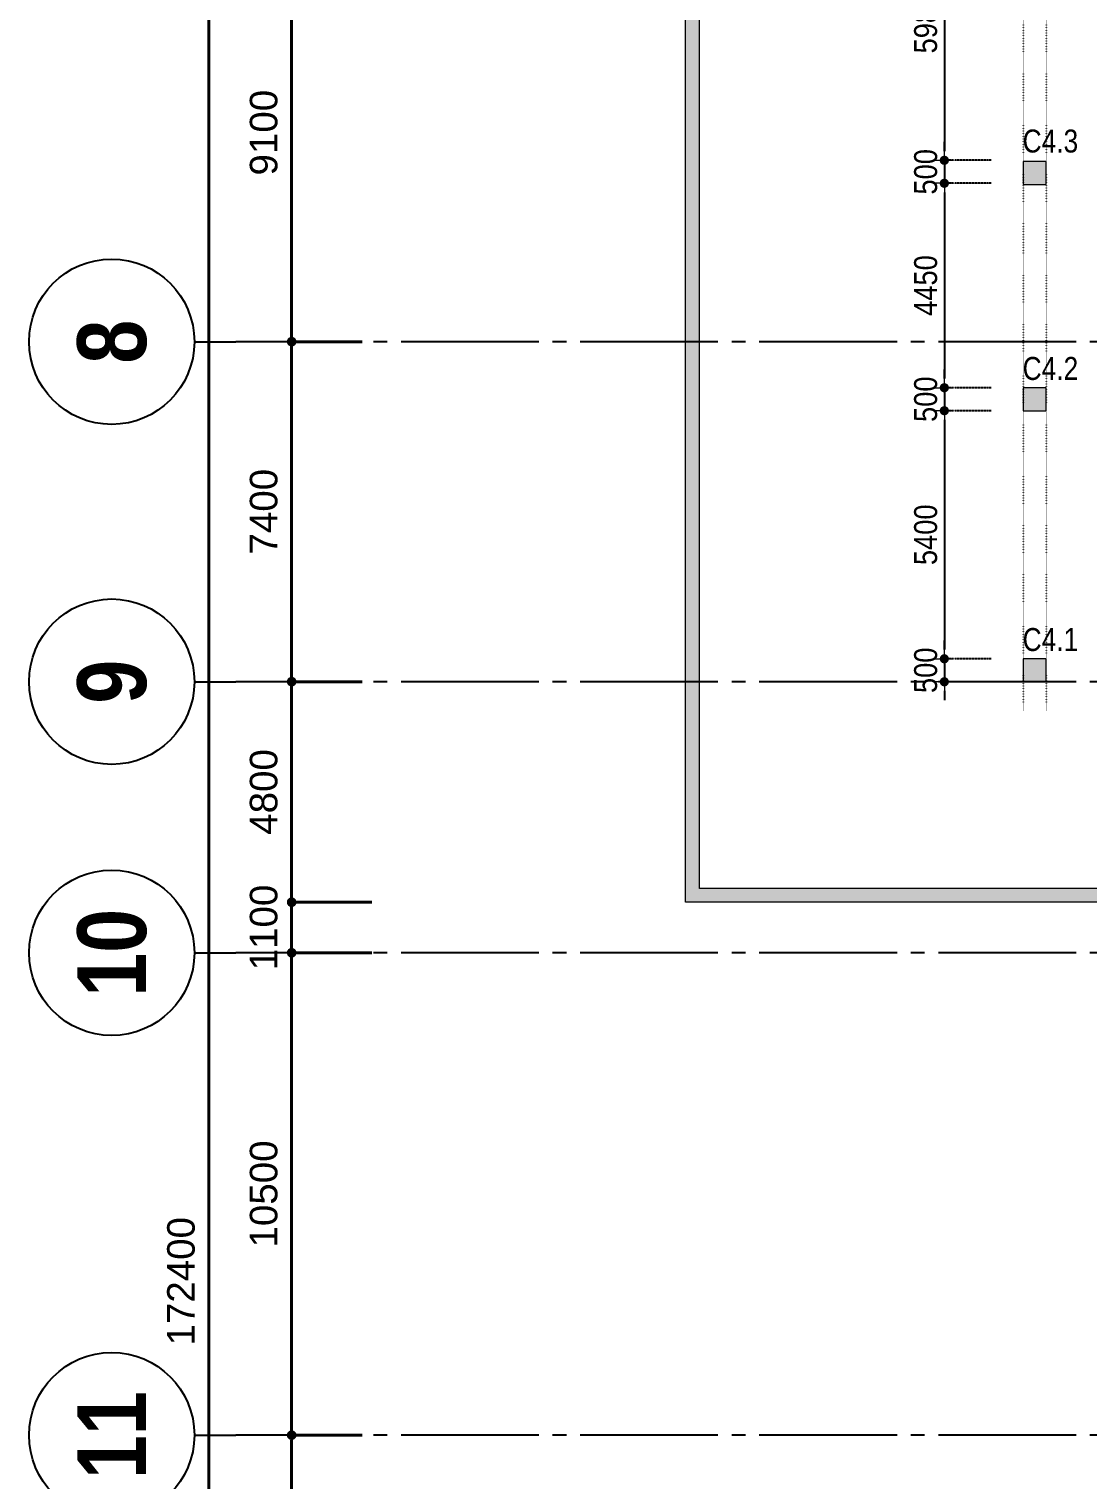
# Model space of a CAD drawing. Header units: millimetres. Extents: x -3973692 to -2843767, y 592734 to 838475.
# Drawn here: x -3973692 to -3950634, y 682856 to 714437 of the extents above; entities that cross this region are included whole.
import ezdxf
from ezdxf.enums import TextEntityAlignment as Align

# ---------------------------------------------------------------- set-up
doc = ezdxf.new("R2010")
doc.units = ezdxf.units.MM
doc.header["$MEASUREMENT"] = 0
doc.header["$PDMODE"] = 3
doc.header["$PDSIZE"] = -20
for name, pattern in [('CHG_XX_Cot_Ham 2$0$MB_Luoi truc$0$HTT Hidden 21', [3, 2, -1]), ('CHG_XX_Luoi truc$0$MB_Luoi truc$0$Center101', [13, 10, -1, 1, -1]), ('DIVIDE2', [15.875, 6.35, -3.175, 0, -3.175, 0, -3.175]), ('DOT2', [0.125, 0, -0.125]), ('HIDDEN5', [2.8375, 1.25, -1.5875])]:
    doc.linetypes.add(name, pattern=pattern)
doc.layers.get('0').update_dxf_attribs({"lineweight": 9})
doc.layers.get('Defpoints').update_dxf_attribs({"color": 10, "lineweight": 0})
for name, color, linetype, lineweight in [("'S_General_Dim_1", 1, 'Continuous', 18), ("'S_General_Divide_3 Intermediate", 3, 'DIVIDE2', 40), ('CHG_XX_Cot_Ham 2$0$MB_Luoi truc$0$Dim 300', 1, 'Continuous', 5), ('CHG_XX_Cot_Ham 2$0$NS-Pier-H2', 150, 'Continuous', 13), ('TEXT', 7, 'Continuous', 15)]:
    doc.layers.add(name, color=color, linetype=linetype, lineweight=lineweight)
for name, color, linetype, lineweight, plot in [('CHG_XX_Cot_Ham 2$0$NS-Column-H2', 90, 'Continuous', 13, False), ('CHG_XX_Cot_Ham 2$0$NS-Column-H2 @ 1', 90, 'Continuous', 13, False), ('CHG_XX_Cot_Ham 2$0$NS-Column-H2 @ 150 VP1', 90, 'Continuous', 13, False), ('CHG_XX_Cot_Ham 2$0$NS-Column-H2 @ 150 VP2', 90, 'Continuous', 13, False), ('CHG_XX_Cot_Ham 2$0$NS-Column-H2 @ 150 VP3', 90, 'Continuous', 13, False), ('CHG_XX_Cot_Ham 2$0$NS-Column-H2 @ 150 VP4', 90, 'Continuous', 13, False), ('CHG_XX_Cot_Ham 2$0$NS-Column-H2 @ 150 VP5', 90, 'Continuous', 13, False), ('CHG_XX_Cot_Ham 2$0$NS-Column-H2 @ 150 VP6', 90, 'Continuous', 13, False), ('CHG_XX_Cot_Ham 2$0$NS-Column-H2 @ 150 VP7', 90, 'Continuous', 13, False), ('CHG_XX_Cot_Ham 2$0$NS-Column-H2 @ 150 VP8', 90, 'Continuous', 13, False), ('CHG_XX_Cot_Ham 2$0$NS-Column-H2 @ 150 VP9', 90, 'Continuous', 13, False), ('CHG_XX_Cot_Ham 2$0$NS-Column-H2 @ 150 VPModel', 90, 'Continuous', 13, False)]:
    doc.layers.add(name, color=color, linetype=linetype, lineweight=lineweight, plot=plot)
for name, color, linetype in [('CHG_XX_Luoi truc$0$Grid', 34, 'Continuous'), ('CHG_XX_Luoi truc$0$Grid Line', 251, 'CHG_XX_Luoi truc$0$MB_Luoi truc$0$Center101'), ('dim', 1, 'Continuous')]:
    doc.layers.add(name, color=color, linetype=linetype)
doc.styles.add('arial', font='arial.ttf', dxfattribs={"width": 0.85})
doc.styles.add('CHG_XX_Cot_Ham 2$0$MB_Luoi truc$0$Arial_C', font='arial.ttf')
doc.styles.add('CHG_XX_Luoi truc$0$MB_Luoi truc$0$Grid A-F$0$VNI-HelveCB', font='')
doc.styles.add('TTP-HelCon', font='')
doc.styles.get('CHG_XX_Luoi truc$0$MB_Luoi truc$0$Grid A-F$0$VNI-HelveCB').set_extended_font_data('VNI-Helve-Condense', bold=True)
doc.styles.get('TTP-HelCon').set_extended_font_data('VNI-Helve-Condense')
doc.dimstyles.new('200', dxfattribs={"dimscale": 200, "dimtxt": 2.5, "dimasz": 1, "dimexe": 0, "dimexo": 0, "dimgap": 0.75, "dimtad": 1, "dimdec": 0, "dimrnd": 10, "dimzin": 9, "dimdsep": 46, "dimtxsty": 'arial', "dimblk1": 'DIMDOT', "dimblk2": 'DIMDOT', "dimsah": 1, "dimcen": 2, "dimdle": 3, "dimclre": 8, "dimclrt": 2, "dimadec": 0, "dimazin": 0, "dimtfac": 1, "dimtdec": 0, "dimtix": 1, "dimtmove": 2, "dimatfit": 3, "dimldrblk": 'DIMPIJL', "dimfxl": 1, "dimtvp": 1.8, "dimtolj": 1, "dimtzin": 0, "dimarcsym": 0})
doc.dimstyles.new('CHG_XX_Cot_Ham 2$0$MB_Luoi truc$0$Dim 300 (A1-A2)', dxfattribs={"dimscale": 300, "dimtxt": 2, "dimasz": 0.7, "dimexe": 0, "dimexo": 1, "dimgap": 1, "dimtad": 1, "dimdec": 0, "dimzin": 12, "dimdsep": 46, "dimtxsty": 'CHG_XX_Cot_Ham 2$0$MB_Luoi truc$0$Arial_C', "dimblk": 'CHG_XX_Cot_Ham 2$0$MB_Luoi truc$0$_Dot', "dimcen": 1, "dimclrd": 256, "dimclre": 256, "dimclrt": 3, "dimadec": 0, "dimazin": 0, "dimtfac": 1, "dimtdec": 0, "dimtix": 1, "dimtmove": 2, "dimatfit": 3, "dimldrblk": 'CHG_XX_Cot_Ham 2$0$MB_Luoi truc$0$HTT Arrow 30', "dimfxl": 1, "dimtolj": 1, "dimtzin": 0, "dimarcsym": 0})

# ---------------------------------------------------------------- blocks, each defined once
blk = doc.blocks.new('CHG_XX_Cot_Ham 2$0$MB_Luoi truc$0$_Dot')
at = {"color": 0, "linetype": 'ByBlock', "lineweight": -2}
blk.add_line((-0.5, 0), (-1, 0), dxfattribs=at)
at = {"color": 0, "linetype": 'ByBlock', "const_width": 0.5}
blk.add_lwpolyline([(-0.25, 0, 1), (0.25, 0, 1)], format="xyb", close=True, dxfattribs=at)
blk = doc.blocks.new('*D2818')
at = {"layer": 'CHG_XX_Cot_Ham 2$0$MB_Luoi truc$0$Dim 300', "lineweight": -2, "transparency": 16777216}
for p, q in [((-17945, 106750), (-19478, 106750)), ((-19478, 106540), (-19478, 97860)), ((-17945, 97650), (-19478, 97650))]:
    blk.add_line(p, q, dxfattribs=at)
at = {"layer": 'Defpoints', "color": 0, "transparency": 16777216}
for p in [(-17645, 106750), (-19478, 97650), (-17645, 97650)]:
    blk.add_point(p, dxfattribs=at)
at = {"layer": 'CHG_XX_Cot_Ham 2$0$MB_Luoi truc$0$Dim 300', "lineweight": -2, "transparency": 16777216, "xscale": 210, "yscale": 210, "zscale": 210}
for p, rotation in [((-19478, 106750), 90), ((-19478, 97650), 270)]:
    blk.add_blockref('CHG_XX_Cot_Ham 2$0$MB_Luoi truc$0$_Dot', p, dxfattribs=dict(at, rotation=rotation))
at = {"layer": 'CHG_XX_Cot_Ham 2$0$MB_Luoi truc$0$Dim 300', "color": 3, "transparency": 16777216, "insert": (-20085, 102200), "char_height": 600, "attachment_point": 5, "rotation": 90, "style": 'CHG_XX_Cot_Ham 2$0$MB_Luoi truc$0$Arial_C'}
blk.add_mtext('\\A1;9100', dxfattribs=at)
blk = doc.blocks.new('CHG_XX_Cot_Ham 2$0$MB_Luoi truc$0$HTT Arrow 30')
blk.add_hatch(color=256).paths.add_polyline_path([(-2.5, 0.375), (-2.5, -0.375), (0, 0)])
at = {"color": 0, "linetype": 'ByBlock', "lineweight": -2}
for p, q in [((0, 0), (-2.5, 0.375)), ((-2.5, -0.375), (-2.5, 0.375)), ((0, 0), (-2.5, -0.375))]:
    blk.add_line(p, q, dxfattribs=at)
blk = doc.blocks.new('*D2819')
at = {"layer": 'CHG_XX_Cot_Ham 2$0$MB_Luoi truc$0$Dim 300', "lineweight": -2, "transparency": 16777216}
for p, q in [((-17945, 97650), (-19478, 97650)), ((-19478, 97440), (-19478, 90460)), ((-17945, 90250), (-19478, 90250))]:
    blk.add_line(p, q, dxfattribs=at)
at = {"layer": 'Defpoints', "color": 0, "transparency": 16777216}
for p in [(-17645, 97650), (-19478, 90250), (-17645, 90250)]:
    blk.add_point(p, dxfattribs=at)
at = {"layer": 'CHG_XX_Cot_Ham 2$0$MB_Luoi truc$0$Dim 300', "lineweight": -2, "transparency": 16777216, "xscale": 210, "yscale": 210, "zscale": 210}
for p, rotation in [((-19478, 97650), 90), ((-19478, 90250), 270)]:
    blk.add_blockref('CHG_XX_Cot_Ham 2$0$MB_Luoi truc$0$_Dot', p, dxfattribs=dict(at, rotation=rotation))
at = {"layer": 'CHG_XX_Cot_Ham 2$0$MB_Luoi truc$0$Dim 300', "color": 3, "transparency": 16777216, "insert": (-20085, 93950), "char_height": 600, "attachment_point": 5, "rotation": 90, "style": 'CHG_XX_Cot_Ham 2$0$MB_Luoi truc$0$Arial_C'}
blk.add_mtext('\\A1;7400', dxfattribs=at)
blk = doc.blocks.new('*D2821')
at = {"layer": 'CHG_XX_Cot_Ham 2$0$MB_Luoi truc$0$Dim 300', "lineweight": -2, "transparency": 16777216}
for p, q in [((-17945, 90250), (-19478, 90250)), ((-19478, 90040), (-19478, 85660)), ((-17945, 85450), (-19478, 85450))]:
    blk.add_line(p, q, dxfattribs=at)
at = {"layer": 'Defpoints', "color": 0, "transparency": 16777216}
for p in [(-17645, 90250), (-19478, 85450), (-17645, 85450)]:
    blk.add_point(p, dxfattribs=at)
at = {"layer": 'CHG_XX_Cot_Ham 2$0$MB_Luoi truc$0$Dim 300', "lineweight": -2, "transparency": 16777216, "xscale": 210, "yscale": 210, "zscale": 210}
for p, rotation in [((-19478, 90250), 90), ((-19478, 85450), 270)]:
    blk.add_blockref('CHG_XX_Cot_Ham 2$0$MB_Luoi truc$0$_Dot', p, dxfattribs=dict(at, rotation=rotation))
at = {"layer": 'CHG_XX_Cot_Ham 2$0$MB_Luoi truc$0$Dim 300', "color": 3, "transparency": 16777216, "insert": (-20085, 87850), "char_height": 600, "attachment_point": 5, "rotation": 90, "style": 'CHG_XX_Cot_Ham 2$0$MB_Luoi truc$0$Arial_C'}
blk.add_mtext('\\A1;4800', dxfattribs=at)
blk = doc.blocks.new('*D2822')
at = {"layer": 'CHG_XX_Cot_Ham 2$0$MB_Luoi truc$0$Dim 300', "lineweight": -2, "transparency": 16777216}
for p, q in [((-19478, 85660), (-19478, 85870)), ((-17729, 85450), (-19478, 85450)), ((-19478, 85450), (-19478, 84350)), ((-17729, 84350), (-19478, 84350)), ((-19478, 84140), (-19478, 83930))]:
    blk.add_line(p, q, dxfattribs=at)
at = {"layer": 'Defpoints', "color": 0, "transparency": 16777216}
for p in [(-17429, 85450), (-19478, 84350), (-17429, 84350)]:
    blk.add_point(p, dxfattribs=at)
at = {"layer": 'CHG_XX_Cot_Ham 2$0$MB_Luoi truc$0$Dim 300', "lineweight": -2, "transparency": 16777216, "xscale": 210, "yscale": 210, "zscale": 210}
for p, rotation in [((-19478, 85450), 270), ((-19478, 84350), 90)]:
    blk.add_blockref('CHG_XX_Cot_Ham 2$0$MB_Luoi truc$0$_Dot', p, dxfattribs=dict(at, rotation=rotation))
at = {"layer": 'CHG_XX_Cot_Ham 2$0$MB_Luoi truc$0$Dim 300', "color": 3, "transparency": 16777216, "insert": (-20085, 84900), "char_height": 600, "attachment_point": 5, "rotation": 90, "style": 'CHG_XX_Cot_Ham 2$0$MB_Luoi truc$0$Arial_C'}
blk.add_mtext('\\A1;1100', dxfattribs=at)
blk = doc.blocks.new('*D2823')
at = {"layer": 'CHG_XX_Cot_Ham 2$0$MB_Luoi truc$0$Dim 300', "lineweight": -2, "transparency": 16777216}
for p, q in [((-17945, 84350), (-19478, 84350)), ((-19478, 84140), (-19478, 74060)), ((-17945, 73850), (-19478, 73850))]:
    blk.add_line(p, q, dxfattribs=at)
at = {"layer": 'Defpoints', "color": 0, "transparency": 16777216}
for p in [(-17645, 84350), (-19478, 73850), (-17645, 73850)]:
    blk.add_point(p, dxfattribs=at)
at = {"layer": 'CHG_XX_Cot_Ham 2$0$MB_Luoi truc$0$Dim 300', "lineweight": -2, "transparency": 16777216, "xscale": 210, "yscale": 210, "zscale": 210}
for p, rotation in [((-19478, 84350), 90), ((-19478, 73850), 270)]:
    blk.add_blockref('CHG_XX_Cot_Ham 2$0$MB_Luoi truc$0$_Dot', p, dxfattribs=dict(at, rotation=rotation))
at = {"layer": 'CHG_XX_Cot_Ham 2$0$MB_Luoi truc$0$Dim 300', "color": 3, "transparency": 16777216, "insert": (-20085, 79100), "char_height": 600, "attachment_point": 5, "rotation": 90, "style": 'CHG_XX_Cot_Ham 2$0$MB_Luoi truc$0$Arial_C'}
blk.add_mtext('\\A1;10500', dxfattribs=at)
blk = doc.blocks.new('*D2824')
at = {"layer": 'CHG_XX_Cot_Ham 2$0$MB_Luoi truc$0$Dim 300', "lineweight": -2, "transparency": 16777216}
for p, q in [((-17945, 73850), (-19478, 73850)), ((-19478, 73640), (-19478, 65760)), ((-17945, 65550), (-19478, 65550))]:
    blk.add_line(p, q, dxfattribs=at)
at = {"layer": 'Defpoints', "color": 0, "transparency": 16777216}
for p in [(-17645, 73850), (-19478, 65550), (-17645, 65550)]:
    blk.add_point(p, dxfattribs=at)
at = {"layer": 'CHG_XX_Cot_Ham 2$0$MB_Luoi truc$0$Dim 300', "lineweight": -2, "transparency": 16777216, "xscale": 210, "yscale": 210, "zscale": 210}
for p, rotation in [((-19478, 73850), 90), ((-19478, 65550), 270)]:
    blk.add_blockref('CHG_XX_Cot_Ham 2$0$MB_Luoi truc$0$_Dot', p, dxfattribs=dict(at, rotation=rotation))
at = {"layer": 'CHG_XX_Cot_Ham 2$0$MB_Luoi truc$0$Dim 300', "color": 3, "transparency": 16777216, "insert": (-20085, 69700), "char_height": 600, "attachment_point": 5, "rotation": 90, "style": 'CHG_XX_Cot_Ham 2$0$MB_Luoi truc$0$Arial_C'}
blk.add_mtext('\\A1;8300', dxfattribs=at)
blk = doc.blocks.new('*D2832')
at = {"layer": 'CHG_XX_Cot_Ham 2$0$MB_Luoi truc$0$Dim 300', "lineweight": -2, "transparency": 16777216}
for p, q in [((-17945, 163400), (-21278, 163400)), ((-21278, -8790), (-21278, 163190)), ((-17945, -9000), (-21278, -9000))]:
    blk.add_line(p, q, dxfattribs=at)
at = {"layer": 'Defpoints', "color": 0, "transparency": 16777216}
for p in [(-21278, 163400), (-17645, 163400), (-17645, -9000)]:
    blk.add_point(p, dxfattribs=at)
at = {"layer": 'CHG_XX_Cot_Ham 2$0$MB_Luoi truc$0$Dim 300', "lineweight": -2, "transparency": 16777216, "xscale": 210, "yscale": 210, "zscale": 210}
for p, rotation in [((-21278, 163400), 90), ((-21278, -9000), 270)]:
    blk.add_blockref('CHG_XX_Cot_Ham 2$0$MB_Luoi truc$0$_Dot', p, dxfattribs=dict(at, rotation=rotation))
at = {"layer": 'CHG_XX_Cot_Ham 2$0$MB_Luoi truc$0$Dim 300', "color": 3, "transparency": 16777216, "insert": (-21885, 77200), "char_height": 600, "attachment_point": 5, "rotation": 90, "style": 'CHG_XX_Cot_Ham 2$0$MB_Luoi truc$0$Arial_C'}
blk.add_mtext('\\A1;172400', dxfattribs=at)
blk = doc.blocks.new('*U3255')
at = {"layer": 'CHG_XX_Cot_Ham 2$0$NS-Column-H2 @ 1'}
h = blk.add_hatch(color=256, dxfattribs=at)
h.dxf.hatch_style = 1
h.paths.add_polyline_path([(-250, -250), (-250, 250), (250, 250), (250, -250)])
at = {"layer": 'CHG_XX_Cot_Ham 2$0$NS-Column-H2 @ 150 VP1'}
h = blk.add_hatch(color=256, dxfattribs=at)
h.dxf.hatch_style = 1
h.paths.add_polyline_path([(-250, -250), (-250, 250), (250, 250), (250, -250)])
at = {"layer": 'CHG_XX_Cot_Ham 2$0$NS-Column-H2 @ 150 VP2'}
h = blk.add_hatch(color=256, dxfattribs=at)
h.dxf.hatch_style = 1
h.paths.add_polyline_path([(-250, -250), (-250, 250), (250, 250), (250, -250)])
at = {"layer": 'CHG_XX_Cot_Ham 2$0$NS-Column-H2 @ 150 VP3'}
h = blk.add_hatch(color=256, dxfattribs=at)
h.dxf.hatch_style = 1
h.paths.add_polyline_path([(-250, -250), (-250, 250), (250, 250), (250, -250)])
at = {"layer": 'CHG_XX_Cot_Ham 2$0$NS-Column-H2 @ 150 VP4'}
h = blk.add_hatch(color=256, dxfattribs=at)
h.dxf.hatch_style = 1
h.paths.add_polyline_path([(-250, -250), (-250, 250), (250, 250), (250, -250)])
at = {"layer": 'CHG_XX_Cot_Ham 2$0$NS-Column-H2 @ 150 VP5'}
h = blk.add_hatch(color=256, dxfattribs=at)
h.dxf.hatch_style = 1
h.paths.add_polyline_path([(-250, -250), (-250, 250), (250, 250), (250, -250)])
at = {"layer": 'CHG_XX_Cot_Ham 2$0$NS-Column-H2 @ 150 VP6'}
h = blk.add_hatch(color=256, dxfattribs=at)
h.dxf.hatch_style = 1
h.paths.add_polyline_path([(-250, -250), (-250, 250), (250, 250), (250, -250)])
at = {"layer": 'CHG_XX_Cot_Ham 2$0$NS-Column-H2 @ 150 VP7'}
h = blk.add_hatch(color=256, dxfattribs=at)
h.dxf.hatch_style = 1
h.paths.add_polyline_path([(-250, -250), (-250, 250), (250, 250), (250, -250)])
at = {"layer": 'CHG_XX_Cot_Ham 2$0$NS-Column-H2 @ 150 VP8'}
h = blk.add_hatch(color=256, dxfattribs=at)
h.dxf.hatch_style = 1
h.paths.add_polyline_path([(-250, -250), (-250, 250), (250, 250), (250, -250)])
at = {"layer": 'CHG_XX_Cot_Ham 2$0$NS-Column-H2 @ 150 VP9'}
h = blk.add_hatch(color=256, dxfattribs=at)
h.dxf.hatch_style = 1
h.paths.add_polyline_path([(-250, -250), (-250, 250), (250, 250), (250, -250)])
at = {"layer": 'CHG_XX_Cot_Ham 2$0$NS-Column-H2 @ 150 VPModel'}
h = blk.add_hatch(color=256, dxfattribs=at)
h.dxf.hatch_style = 1
h.paths.add_polyline_path([(-250, -250), (-250, 250), (250, 250), (250, -250)])
blk = doc.blocks.new('CHG_XX_Cot_Ham 2$0$500x500')
at = {"layer": 'CHG_XX_Cot_Ham 2$0$NS-Column-H2'}
blk.add_lwpolyline([(250, -250), (250, 250), (-250, 250), (-250, -250)], close=True, dxfattribs=at)
blk.add_blockref('*U3255', (0, 0), dxfattribs=at)
blk = doc.blocks.new('*U2843')
at = {"layer": 'CHG_XX_Luoi truc$0$Grid', "lineweight": -2}
blk.add_line((0, 441), (0, 438), dxfattribs=at)
blk.add_circle((0, 447), 6, dxfattribs=at)
at = {"layer": 'CHG_XX_Luoi truc$0$Grid Line'}
blk.add_line((0, 0), (0, 438), dxfattribs=at)
at = {"layer": 'CHG_XX_Luoi truc$0$Grid', "lineweight": -2, "style": 'CHG_XX_Luoi truc$0$MB_Luoi truc$0$Grid A-F$0$VNI-HelveCB'}
for tag, p in [('GRIDSUB', (0, 447)), ('GRID', (0, -9))]:
    blk.add_attdef(tag, text='', height=5, dxfattribs=at).set_placement(p, align=Align.MIDDLE)
blk = doc.blocks.new('CHG_XX_Luoi truc')
at = {"layer": 'CHG_XX_Luoi truc$0$Grid'}
ref = blk.add_blockref('*U2843', (110703, 97650), dxfattribs=dict(at, xscale=300.0000000000013, yscale=300.0000000000013, zscale=300.0000000000013, rotation=90))
ref.add_attrib('GRIDSUB', '8', dxfattribs={"lineweight": -2, "height": 1500, "rotation": 90, "style": 'CHG_XX_Luoi truc$0$MB_Luoi truc$0$Grid A-F$0$VNI-HelveCB'}).set_placement((-23397, 97650), align=Align.MIDDLE)
ref = blk.add_blockref('*U2843', (110703, 90250), dxfattribs=dict(at, xscale=300.0000000000013, yscale=300.0000000000013, zscale=300.0000000000013, rotation=90))
ref.add_attrib('GRIDSUB', '9', dxfattribs={"lineweight": -2, "height": 1500, "rotation": 90, "style": 'CHG_XX_Luoi truc$0$MB_Luoi truc$0$Grid A-F$0$VNI-HelveCB'}).set_placement((-23397, 90250), align=Align.MIDDLE)
ref = blk.add_blockref('*U2843', (110703, 84350), dxfattribs=dict(at, xscale=300.0000000000013, yscale=300.0000000000013, zscale=300.0000000000013, rotation=90))
ref.add_attrib('GRIDSUB', '10', dxfattribs={"lineweight": -2, "height": 1500, "rotation": 90, "style": 'CHG_XX_Luoi truc$0$MB_Luoi truc$0$Grid A-F$0$VNI-HelveCB'}).set_placement((-23397, 84350), align=Align.MIDDLE)
ref = blk.add_blockref('*U2843', (110703, 73850), dxfattribs=dict(at, xscale=300.0000000000013, yscale=300.0000000000013, zscale=300.0000000000013, rotation=90))
ref.add_attrib('GRIDSUB', '11', dxfattribs={"lineweight": -2, "height": 1500, "rotation": 90, "style": 'CHG_XX_Luoi truc$0$MB_Luoi truc$0$Grid A-F$0$VNI-HelveCB'}).set_placement((-23397, 73850), align=Align.MIDDLE)
blk = doc.blocks.new('PODIUM')
at = {"layer": 'TEXT', "color": 6, "style": 'TTP-HelCon'}
for s, p in [('C4.3', (-81008, 35623)), ('C4.2', (-81008, 30673)), ('C4.1', (-81008, 24773))]:
    blk.add_text(s, height=500, dxfattribs=at).set_placement(p)
blk = doc.blocks.new('DIMDOT')
for p, q in [((1, 0), (-1, 0)), ((0, -1), (0, 1))]:
    blk.add_line(p, q)
at = {"const_width": 0.5}
blk.add_lwpolyline([(-0.25, 0, 1), (0.25, 0, 1)], format="xyb", close=True, dxfattribs=at)
blk = doc.blocks.new('*D2475')
at = {"layer": "'S_General_Dim_1", "color": 8, "linetype": 'HIDDEN5', "lineweight": -2, "transparency": 16777216}
for p, q in [((-3952738, 717554), (-3953762, 717554)), ((-3952740, 711579), (-3953762, 711579))]:
    blk.add_line(p, q, dxfattribs=at)
at = {"layer": "'S_General_Dim_1", "color": 0, "lineweight": -2, "transparency": 16777216}
blk.add_line((-3953762, 717354), (-3953762, 711779), dxfattribs=at)
at = {"layer": 'Defpoints', "color": 0, "transparency": 16777216}
for p in [(-3952738, 717554), (-3953762, 711579), (-3952740, 711579)]:
    blk.add_point(p, dxfattribs=at)
at = {"layer": "'S_General_Dim_1", "color": 0, "lineweight": -2, "transparency": 16777216, "xscale": 200, "yscale": 200, "zscale": 200}
for p, rotation in [((-3953762, 717554), 90), ((-3953762, 711579), 270)]:
    blk.add_blockref('DIMDOT', p, dxfattribs=dict(at, rotation=rotation))
at = {"layer": "'S_General_Dim_1", "color": 2, "transparency": 16777216, "insert": (-3954167, 714566), "char_height": 500, "attachment_point": 5, "rotation": 90, "style": 'arial'}
blk.add_mtext('\\A1;5980', dxfattribs=at)
blk = doc.blocks.new('DIMPIJL')
at = {"linetype": 'ByBlock'}
blk.add_solid([(-2.5, 0.42), (-2.5, -0.42), (0, 0)], dxfattribs=at)
blk = doc.blocks.new('*D2476')
at = {"layer": "'S_General_Dim_1", "color": 0, "lineweight": -2, "transparency": 16777216}
for p, q in [((-3953762, 711779), (-3953762, 711979)), ((-3953762, 711579), (-3953762, 711079)), ((-3953762, 710879), (-3953762, 710679))]:
    blk.add_line(p, q, dxfattribs=at)
at = {"layer": "'S_General_Dim_1", "color": 8, "linetype": 'HIDDEN5', "lineweight": -2, "transparency": 16777216}
for p, q in [((-3952740, 711579), (-3953762, 711579)), ((-3952740, 711079), (-3953762, 711079))]:
    blk.add_line(p, q, dxfattribs=at)
at = {"layer": 'Defpoints', "color": 0, "transparency": 16777216}
for p in [(-3952740, 711579), (-3953762, 711079), (-3952740, 711079)]:
    blk.add_point(p, dxfattribs=at)
at = {"layer": "'S_General_Dim_1", "color": 0, "lineweight": -2, "transparency": 16777216, "xscale": 200, "yscale": 200, "zscale": 200}
for p, rotation in [((-3953762, 711579), 270), ((-3953762, 711079), 90)]:
    blk.add_blockref('DIMDOT', p, dxfattribs=dict(at, rotation=rotation))
at = {"layer": "'S_General_Dim_1", "color": 2, "transparency": 16777216, "insert": (-3954167, 711329), "char_height": 500, "attachment_point": 5, "rotation": 90, "style": 'arial'}
blk.add_mtext('\\A1;500', dxfattribs=at)
blk = doc.blocks.new('*D2477')
at = {"layer": "'S_General_Dim_1", "color": 8, "linetype": 'HIDDEN5', "lineweight": -2, "transparency": 16777216}
for p, q in [((-3952740, 711079), (-3953762, 711079)), ((-3952740, 706629), (-3953762, 706629))]:
    blk.add_line(p, q, dxfattribs=at)
at = {"layer": "'S_General_Dim_1", "color": 0, "lineweight": -2, "transparency": 16777216}
blk.add_line((-3953762, 710879), (-3953762, 706829), dxfattribs=at)
at = {"layer": 'Defpoints', "color": 0, "transparency": 16777216}
for p in [(-3952740, 711079), (-3953762, 706629), (-3952740, 706629)]:
    blk.add_point(p, dxfattribs=at)
at = {"layer": "'S_General_Dim_1", "color": 0, "lineweight": -2, "transparency": 16777216, "xscale": 200, "yscale": 200, "zscale": 200}
for p, rotation in [((-3953762, 711079), 90), ((-3953762, 706629), 270)]:
    blk.add_blockref('DIMDOT', p, dxfattribs=dict(at, rotation=rotation))
at = {"layer": "'S_General_Dim_1", "color": 2, "transparency": 16777216, "insert": (-3954167, 708854), "char_height": 500, "attachment_point": 5, "rotation": 90, "style": 'arial'}
blk.add_mtext('\\A1;4450', dxfattribs=at)
blk = doc.blocks.new('*D2478')
at = {"layer": "'S_General_Dim_1", "color": 0, "lineweight": -2, "transparency": 16777216}
for p, q in [((-3953762, 706829), (-3953762, 707029)), ((-3953762, 706629), (-3953762, 706129)), ((-3953762, 705929), (-3953762, 705729))]:
    blk.add_line(p, q, dxfattribs=at)
at = {"layer": "'S_General_Dim_1", "color": 8, "linetype": 'HIDDEN5', "lineweight": -2, "transparency": 16777216}
for p, q in [((-3952740, 706629), (-3953762, 706629)), ((-3952740, 706129), (-3953762, 706129))]:
    blk.add_line(p, q, dxfattribs=at)
at = {"layer": 'Defpoints', "color": 0, "transparency": 16777216}
for p in [(-3952740, 706629), (-3953762, 706129), (-3952740, 706129)]:
    blk.add_point(p, dxfattribs=at)
at = {"layer": "'S_General_Dim_1", "color": 0, "lineweight": -2, "transparency": 16777216, "xscale": 200, "yscale": 200, "zscale": 200}
for p, rotation in [((-3953762, 706629), 270), ((-3953762, 706129), 90)]:
    blk.add_blockref('DIMDOT', p, dxfattribs=dict(at, rotation=rotation))
at = {"layer": "'S_General_Dim_1", "color": 2, "transparency": 16777216, "insert": (-3954167, 706379), "char_height": 500, "attachment_point": 5, "rotation": 90, "style": 'arial'}
blk.add_mtext('\\A1;500', dxfattribs=at)
blk = doc.blocks.new('*D2479')
at = {"layer": "'S_General_Dim_1", "color": 8, "linetype": 'HIDDEN5', "lineweight": -2, "transparency": 16777216}
for p, q in [((-3952740, 706129), (-3953762, 706129)), ((-3952740, 700729), (-3953762, 700729))]:
    blk.add_line(p, q, dxfattribs=at)
at = {"layer": "'S_General_Dim_1", "color": 0, "lineweight": -2, "transparency": 16777216}
blk.add_line((-3953762, 705929), (-3953762, 700929), dxfattribs=at)
at = {"layer": 'Defpoints', "color": 0, "transparency": 16777216}
for p in [(-3952740, 706129), (-3953762, 700729), (-3952740, 700729)]:
    blk.add_point(p, dxfattribs=at)
at = {"layer": "'S_General_Dim_1", "color": 0, "lineweight": -2, "transparency": 16777216, "xscale": 200, "yscale": 200, "zscale": 200}
for p, rotation in [((-3953762, 706129), 90), ((-3953762, 700729), 270)]:
    blk.add_blockref('DIMDOT', p, dxfattribs=dict(at, rotation=rotation))
at = {"layer": "'S_General_Dim_1", "color": 2, "transparency": 16777216, "insert": (-3954167, 703429), "char_height": 500, "attachment_point": 5, "rotation": 90, "style": 'arial'}
blk.add_mtext('\\A1;5400', dxfattribs=at)
blk = doc.blocks.new('*D2480')
at = {"layer": "'S_General_Dim_1", "color": 0, "lineweight": -2, "transparency": 16777216}
for p, q in [((-3953762, 700929), (-3953762, 701129)), ((-3953762, 700729), (-3953762, 700229)), ((-3953762, 700029), (-3953762, 699829))]:
    blk.add_line(p, q, dxfattribs=at)
at = {"layer": "'S_General_Dim_1", "color": 8, "linetype": 'HIDDEN5', "lineweight": -2, "transparency": 16777216}
for p, q in [((-3952740, 700729), (-3953762, 700729)), ((-3952740, 700229), (-3953762, 700229))]:
    blk.add_line(p, q, dxfattribs=at)
at = {"layer": 'Defpoints', "color": 0, "transparency": 16777216}
for p in [(-3952740, 700729), (-3953762, 700229), (-3952740, 700229)]:
    blk.add_point(p, dxfattribs=at)
at = {"layer": "'S_General_Dim_1", "color": 0, "lineweight": -2, "transparency": 16777216, "xscale": 200, "yscale": 200, "zscale": 200}
for p, rotation in [((-3953762, 700729), 270), ((-3953762, 700229), 90)]:
    blk.add_blockref('DIMDOT', p, dxfattribs=dict(at, rotation=rotation))
at = {"layer": "'S_General_Dim_1", "color": 2, "transparency": 16777216, "insert": (-3954167, 700479), "char_height": 500, "attachment_point": 5, "rotation": 90, "style": 'arial'}
blk.add_mtext('\\A1;500', dxfattribs=at)
blk = doc.blocks.new('CHG_XX_Cot_Ham 2')
at = {"layer": 'CHG_XX_Cot_Ham 2$0$NS-Pier-H2'}
h = blk.add_hatch(color=256, dxfattribs=at)
h.dxf.hatch_style = 1
h.paths.add_polyline_path([(99639.2, 163400), (-10900, 163400), (-10900, 85450), (-300, 85450), (-300, 84050), (32350, 84050), (32350, -9000), (103575.5, -9000), (106050, -6022), (106050, 158254.3)])
h.paths.add_polyline_path([(99533.7, 163100), (105750, 158110.4), (105750, 90450), (105650, 90450), (105750, 90450), (105750, 13850), (105750, 13722.3), (105750, -5913.6), (103434.7, -8700), (93599.8, -8700), (93299.8, -8700), (32650, -8700), (32650, 84350), (0, 84350), (0, 85750), (-10600, 85750), (-10600, 163100), (93600, 163100)], flags=16)
for p, q in [((-10900, 85450), (-10900, 163400)), ((-10600, 85750), (-10600, 163100)), ((0, 85750), (-10600, 85750)), ((-300, 85450), (-10900, 85450))]:
    blk.add_line(p, q, dxfattribs=at)
at = {"layer": 'CHG_XX_Cot_Ham 2$0$NS-Pier-H2', "linetype": 'CHG_XX_Cot_Ham 2$0$MB_Luoi truc$0$HTT Hidden 21'}
blk.add_lwpolyline([(99639.2, 163400), (106050, 158254.3), (106050, -6022), (103575.5, -9000), (32350, -9000), (32350, 84050), (-300, 84050), (-300, 85450), (-10900, 85450), (-10900, 163400)], close=True, dxfattribs=at)
at = {"layer": 'CHG_XX_Cot_Ham 2$0$NS-Column-H2'}
for p in [(-3300, 101325), (-3300, 96397.9), (-3300, 90500)]:
    blk.add_blockref('CHG_XX_Cot_Ham 2$0$500x500', p, dxfattribs=at)
at = {"layer": 'CHG_XX_Cot_Ham 2$0$NS-Pier-H2'}
blk.add_blockref('CHG_XX_Luoi truc', (0, 0), dxfattribs=at)
at = {"layer": 'CHG_XX_Cot_Ham 2$0$MB_Luoi truc$0$Dim 300'}
for base, p1, p2, picture, middle in [((-21278.2, 163400), (-17645.1, -9000), (-17645.1, 163400), '*D2832', (-21884.5, 77200)), ((-19478.2, 97650), (-17645.1, 106750), (-17645.1, 97650), '*D2818', (-20084.5, 102200)), ((-19478.2, 90250), (-17645.1, 97650), (-17645.1, 90250), '*D2819', (-20084.5, 93950)), ((-19478.2, 85450), (-17645.1, 90250), (-17645.1, 85450), '*D2821', (-20084.5, 87850)), ((-19478.2, 84350), (-17428.8, 85450), (-17428.8, 84350), '*D2822', (-20084.5, 84900)), ((-19478.2, 73850), (-17645.1, 84350), (-17645.1, 73850), '*D2823', (-20084.5, 79100)), ((-19478.2, 65550), (-17645.1, 73850), (-17645.1, 65550), '*D2824', (-20084.7, 69700))]:
    dim = blk.add_linear_dim(base=base, p1=p1, p2=p2, angle=90, dimstyle='CHG_XX_Cot_Ham 2$0$MB_Luoi truc$0$Dim 300 (A1-A2)', dxfattribs=at)
    dim.commit()
    dim.dimension.update_dxf_attribs({"geometry": picture, "text_midpoint": middle})

msp = doc.modelspace()

# ---------------------------------------------------------------- linework, layer by layer
at = {"layer": 'dim', "linetype": 'DOT2', "ltscale": 10}
for p, q in [((-3952045.2, 766578.9), (-3952045.2, 699594.3)), ((-3951545.2, 766578.9), (-3951545.2, 699594.3))]:
    msp.add_line(p, q, dxfattribs=at)

# ---------------------------------------------------------------- block references
at = {"layer": "'S_General_Divide_3 Intermediate"}
msp.add_blockref('CHG_XX_Cot_Ham 2', (-3948495.2, 609981), dxfattribs=at)
at = {"layer": 'TEXT'}
msp.add_blockref('PODIUM', (-3871048.8, 676125.7), dxfattribs=at)

# ---------------------------------------------------------------- dimensions: what is measured, and where the dimension line sits
at = {"layer": "'S_General_Dim_1"}
for base, p1, p2, picture, middle in [((-3953761.6, 711578.9), (-3952738.1, 717553.9), (-3952739.7, 711578.9), '*D2475', (-3954166.9, 714566.4)), ((-3953761.6, 711078.9), (-3952739.7, 711578.9), (-3952739.7, 711078.9), '*D2476', (-3954166.9, 711328.9)), ((-3953761.6, 706628.9), (-3952739.7, 711078.9), (-3952739.7, 706628.9), '*D2477', (-3954166.9, 708853.9)), ((-3953761.6, 706128.9), (-3952739.7, 706628.9), (-3952739.7, 706128.9), '*D2478', (-3954166.9, 706378.9)), ((-3953761.6, 700728.9), (-3952739.7, 706128.9), (-3952739.7, 700728.9), '*D2479', (-3954166.9, 703428.9)), ((-3953761.6, 700228.9), (-3952739.7, 700728.9), (-3952739.7, 700228.9), '*D2480', (-3954166.9, 700478.9))]:
    dim = msp.add_linear_dim(base=base, p1=p1, p2=p2, angle=90, dimstyle='200', dxfattribs=at)
    dim.commit()
    dim.dimension.update_dxf_attribs({"geometry": picture, "text_midpoint": middle})

doc.saveas('drawing.dxf')
